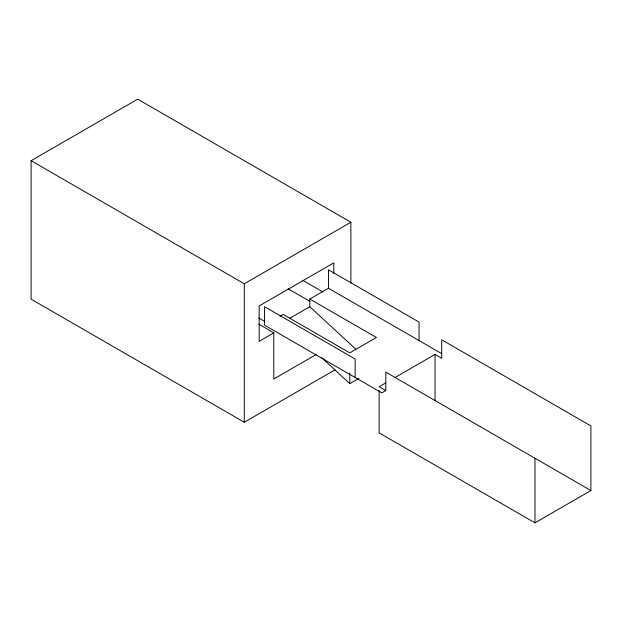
<?xml version="1.0" encoding="UTF-8"?>
<svg xmlns="http://www.w3.org/2000/svg" width="622" height="622" viewBox="0 0 622 622"><rect width="100%" height="100%" fill="white"/><g stroke="black" fill="none" stroke-linecap="round" stroke-linejoin="round"><path stroke-width="0.93" d="M333.781 273.385L333.781 262.865L259.18 305.946L259.18 341.338L273.797 332.848L258.698 324.132M358.933 378.355L349.774 383.642L349.774 373.068M355.139 377.461L355.139 359.003L264.537 306.7L264.537 325.166L381.791 392.855L385.788 390.554L385.788 372.088L590.9 490.548L534.982 522.845L379.125 432.858L379.125 390.546M419.057 340.553L419.065 322.103L328.455 269.808L328.455 288.274L441.542 353.537M590.9 490.548L590.9 425.93L441.713 339.806L441.713 358.264L435.05 354.408L394.986 377.546M334.931 369.911L244.283 422.245L31.1 299.159L31.1 160.694L137.695 99.155L350.878 222.233L350.878 283.235M31.1 160.694L244.283 283.772L350.878 222.233M279.97 316.248L283.158 314.405L349.774 352.868L376.427 337.489L309.81 299.026L309.81 306.716L355.87 349.276M309.81 299.026L328.455 288.274M289.821 318.254L309.81 306.716M316.582 354.299L273.797 379.008L273.797 332.848M385.803 382.849L379.125 386.705L385.788 390.554M302.743 280.335L322.872 291.959M288.064 288.779L309.873 301.367M258.69 317.966L264.56 321.356M321.426 357.456L349.774 383.642M534.982 458.227L534.982 522.845M435.05 354.408L435.05 400.568M244.283 283.772L244.283 422.245"/></g></svg>
